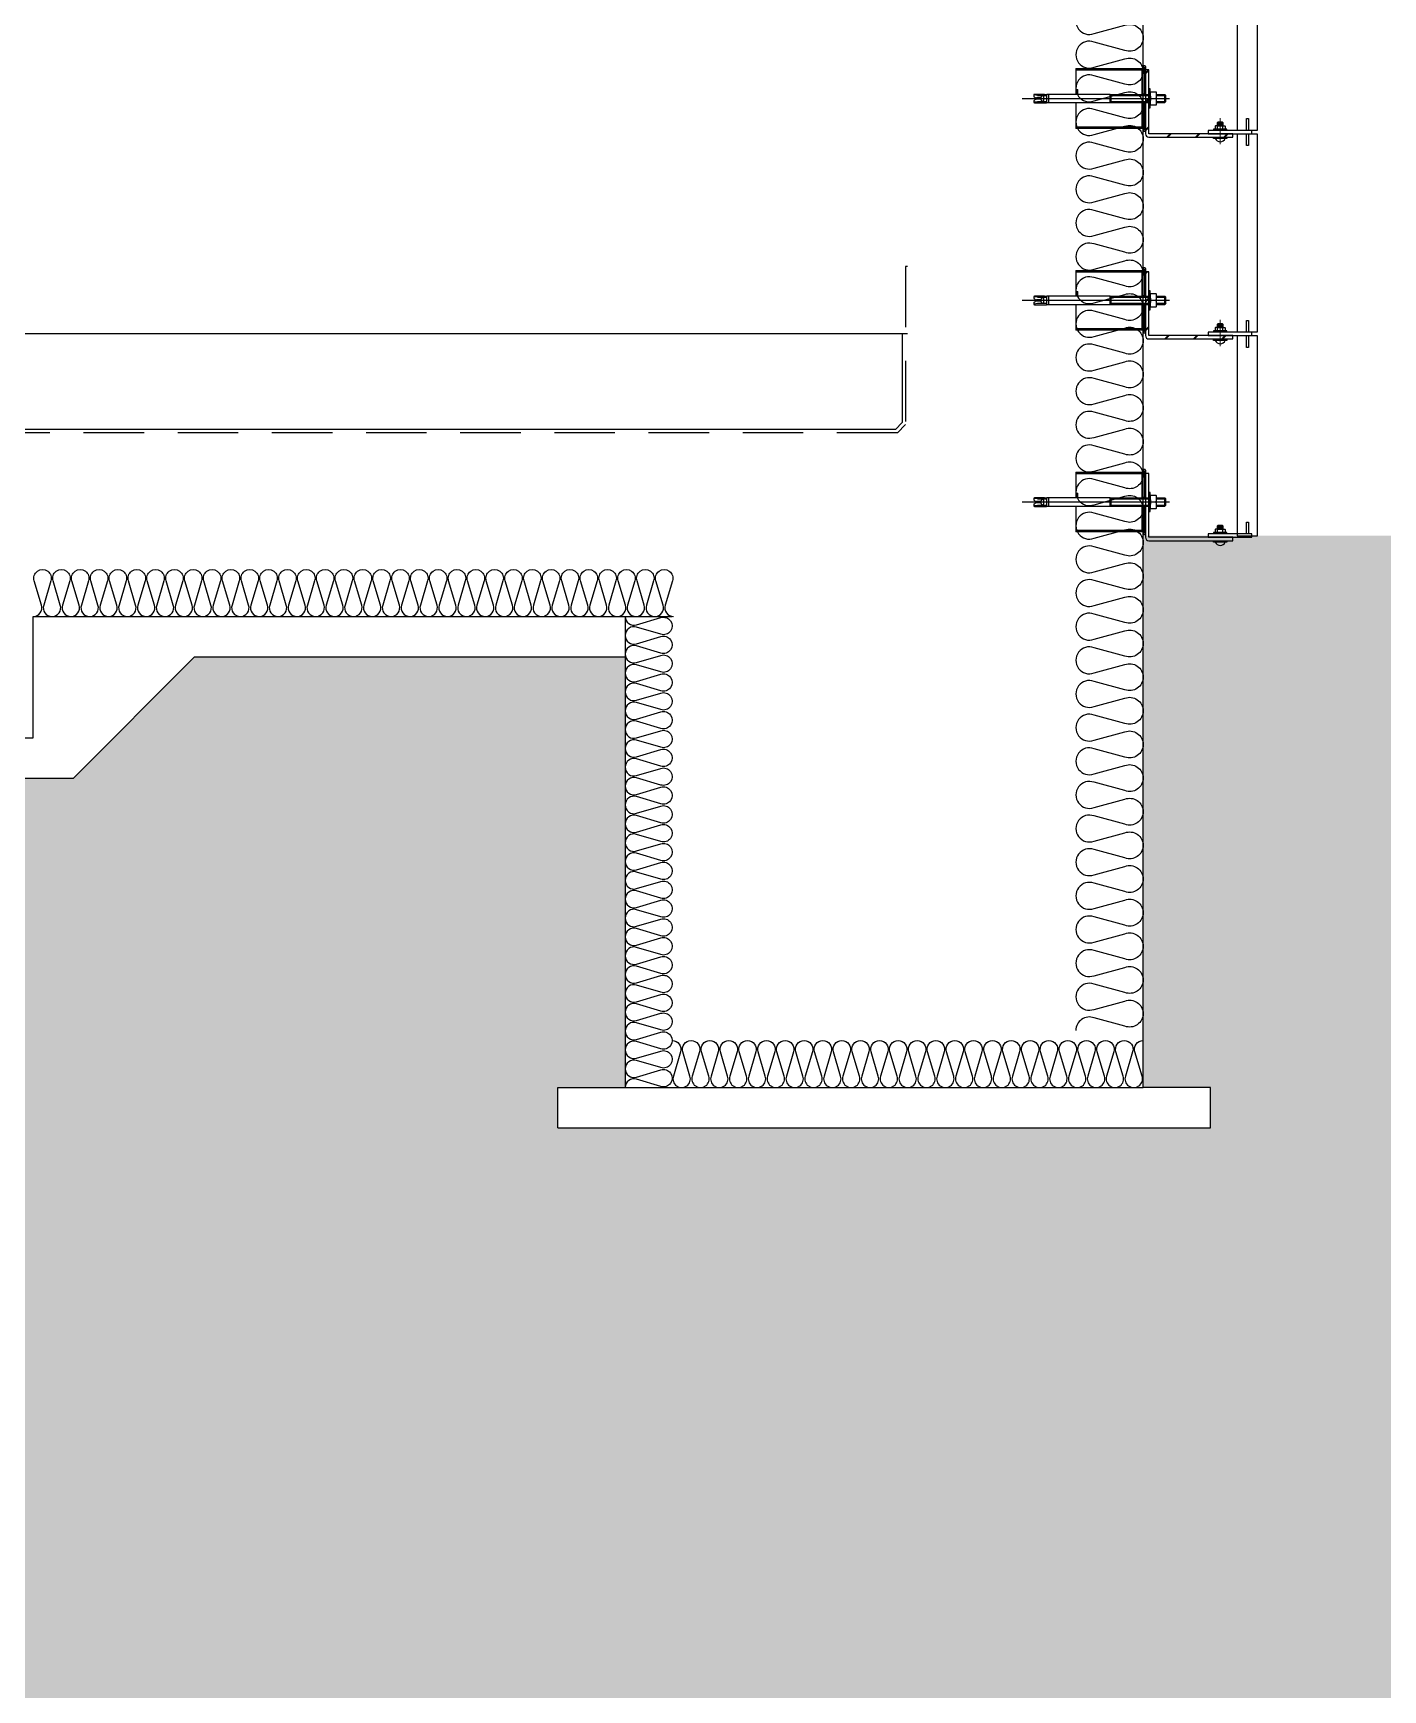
# Model space of a CAD drawing. Header units: millimetres. Extents: x 19868 to 801382, y -4805 to 85279.
# Drawn here: x 368238 to 370245, y 32914 to 35376 of the extents above; entities that cross this region are included whole.
import ezdxf

# ---------------------------------------------------------------- set-up
doc = ezdxf.new("R2010")
doc.units = ezdxf.units.MM
doc.header["$LTSCALE"] = 250
doc.linetypes.add('CENTER', pattern=[50.8, 31.75, -6.35, 6.35, -6.35])
doc.linetypes.add('HID', pattern=[2.8, 1.8, -1])
for name, color, linetype in [('[0]치수선', 3, 'Continuous'), ('A-FIN', 6, 'Continuous'), ('A-FIN(EX)', 6, 'Continuous'), ('A-FIN-8', 8, 'Continuous'), ('A-WP', 1, 'HID'), ('A-버림CONC', 4, 'Continuous'), ('ANG', 8, 'Continuous'), ('ISL', 251, 'Continuous'), ('S-TEEL', 4, 'Continuous'), ('지반', 254, 'Continuous')]:
    doc.layers.add(name, color=color, linetype=linetype)
doc.layers.add('CEN', color=1, linetype='Continuous', lineweight=9)

# ---------------------------------------------------------------- blocks, each defined once
blk = doc.blocks.new('A$C6c7ba7a6')
at = {"layer": '[0]치수선', "ltscale": 0.5}
h = blk.add_hatch(color=8, dxfattribs=at)
h.dxf.hatch_style = 1
h.paths.add_polyline_path([(-140, 0.5), (-140, -1.5), (-137.5, -1.5, 0.414214), (-136.5, -0.5), (-136.5, 40), (-138, 40), (-138, 0.5)])
at = {"color": 9, "linetype": 'Continuous', "lineweight": 25}
for p, q in [((-240, 91.5, 0), (-140, 91.5)), ((-240, 91.5, 0), (-240, 53, 0)), ((-240, 89.5, 0), (-140, 89.5)), ((-137.5, 95.5), (-140, 95.5)), ((-140, 95.5), (-140, 89.5)), ((-140, 93.5), (-138, 93.5)), ((-138, 93.5), (-138, 54)), ((-136.5, 94.5), (-136.5, 54)), ((-240, 60.2, 0), (-237, 60.2, 0)), ((-237, 53, 0), (-237, 60.2, 0)), ((-142, 54), (-136.5, 54)), ((-240, 41, 0), (-240, 2.5, 0)), ((-136.5, 40), (-142, 40)), ((-138, 0.5), (-138, 40)), ((-136.5, 40), (-136.5, -0.5)), ((-140, 4.5), (-240, 4.5, 0)), ((-140, 2.5), (-240, 2.5, 0)), ((-140, 4.5), (-140, -1.5)), ((-138, 0.5), (-140, 0.5)), ((-140, -1.5), (-137.5, -1.5))]:
    blk.add_line(p, q, dxfattribs=at)
at = {"color": 9, "ltscale": 0.5}
for p, q in [((-142, 89.5), (-142, 54)), ((-188.8, 53), (-131.5, 53)), ((-188.8, 53), (-187.3, 51.5)), ((-188.8, 41), (-188.8, 53)), ((-188.8, 51.5), (-131.5, 51.5)), ((-187.3, 42.5), (-187.3, 51.5)), ((-129.5, 61.3), (-131.5, 61.3)), ((-131.5, 61.3), (-131.5, 32.8)), ((-129.5, 32.8), (-129.5, 61.3)), ((-129.5, 56), (-129.5, 38)), ((-129.5, 53), (-129.5, 53)), ((-129.5, 51.5), (-129.4, 51.5)), ((-120.5, 56.5), (-129, 56.5)), ((-120.1, 51.5), (-106, 51.5)), ((-120, 38), (-120, 56)), ((-120, 53), (-107.5, 53)), ((-107.5, 41), (-107.5, 53)), ((-106, 51.5), (-107.5, 53)), ((-106, 42.5), (-106, 51.5)), ((-188.8, 42.5), (-131.5, 42.5)), ((-188.8, 41), (-187.3, 42.5)), ((-188.8, 41), (-131.5, 41)), ((-142, 40), (-142, 4.5)), ((-131.5, 32.8), (-129.5, 32.8)), ((-129.5, 42.5), (-129.4, 42.5)), ((-129.5, 41), (-129.5, 41)), ((-129, 37.5), (-120.5, 37.5)), ((-128.3, 47), (-121.2, 47)), ((-120.1, 42.5), (-106, 42.5)), ((-120, 41), (-107.5, 41)), ((-106, 42.5), (-107.5, 41))]:
    blk.add_line(p, q, dxfattribs=at)
at = {"color": 9}
for p, q in [((-302.6, 52, 0), (-302.6, 50.3, 0)), ((-297, 51.5, 0), (-302.5, 52.3, 0)), ((-302.1, 49.5, 0), (-300.3, 48.3, 0)), ((-286.6, 53, 0), (-301.6, 53, 0)), ((-297, 51.5, 0), (-283, 51.5, 0)), ((-289.6, 50.7, 0), (-289.6, 50.7, 0)), ((-286.6, 53, 0), (-283.6, 53, 0)), ((-283.6, 53, 0), (-283.6, 40.5, 0)), ((-283, 41, 0), (-283, 53, 0)), ((-280, 53, 0), (-283, 53, 0)), ((-280, 41, 0), (-280, 53, 0)), ((-188.8, 53), (-280, 53, 0)), ((-302.6, 43.2, 0), (-302.6, 41.5, 0)), ((-302.6, 41.7, 0), (-297, 42.5, 0)), ((-302.1, 44, 0), (-300.3, 45.2, 0)), ((-301.6, 40.5, 0), (-286.6, 40.5, 0)), ((-292.1, 47.7, 0), (-298.7, 47.7, 0)), ((-292.1, 45.7, 0), (-298.7, 45.7, 0)), ((-297, 42.5, 0), (-283, 42.5, 0)), ((-291.6, 48.2, 0), (-291.6, 48.7, 0)), ((-291.6, 44.7, 0), (-291.6, 45.2, 0)), ((-289.6, 42.7, 0), (-289.6, 42.7, 0)), ((-287.6, 44.7, 0), (-287.6, 48.7, 0)), ((-286.6, 40.5, 0), (-283.6, 40.5, 0)), ((-283, 41, 0), (-280, 41, 0)), ((-280, 41, 0), (-188.8, 41))]:
    blk.add_line(p, q, dxfattribs=at)
at = {"color": 9, "linetype": 'Continuous', "lineweight": 25}
for centre, start, end in [((-137.5, 94.5), 0, 90), ((-137.5, -0.5), 270, 0)]:
    blk.add_arc(centre, 1, start, end, dxfattribs=at)
at = {"color": 9}
for centre, radius, start, end in [((-301.6, 52, 0), 1, 90, 180), ((-301.6, 50.3, 0), 1, 180, 236.3099), ((-289.6, 48.7, 0), 2, 90, 180), ((-289.6, 48.7, 0), 2, 0, 90), ((-301.6, 43.2, 0), 1, 123.6901, 180), ((-301.6, 41.5, 0), 1, 180, 270), ((-298.7, 50.7, 0), 3, 236.3099, 270), ((-298.7, 42.7, 0), 3, 90, 123.6901), ((-292.1, 48.2, 0), 0.5, 270, 0), ((-292.1, 45.2, 0), 0.5, 0, 90), ((-289.6, 44.7, 0), 2, 180, 270), ((-289.6, 44.7, 0), 2, 270, 0)]:
    blk.add_arc(centre, radius, start, end, dxfattribs=at)
at = {"color": 9, "ltscale": 0.5}
for centre, start, end in [((-129, 56), 90, 180), ((-120.5, 56), 0, 90), ((-129, 38), 180, 270), ((-120.5, 38), 270, 0)]:
    blk.add_arc(centre, 0.5, start, end, dxfattribs=at)
for centre, major_axis, ratio, start_param, end_param in [((-128.6, 51.7), (0.31, -4.75), 0.185991, 3.117121, 6.283185), ((-120.9, 51.7), (0.31, 4.75), 0.185108, 3.141593, 6.30754), ((-128.6, 42.2), (0.31, 4.75), 0.187111, 0, 3.166211), ((-120.9, 42.2), (0.31, -4.75), 0.185359, -0.024388, 3.141593)]:
    blk.add_ellipse(centre, major_axis=major_axis, ratio=ratio, start_param=start_param, end_param=end_param, dxfattribs=at)
at = {"layer": '[0]치수선', "color": 8, "linetype": 'CENTER', "ltscale": 0.2}
for p, q in [((-136.5, 54), (-136.5, 40)), ((-320, 47, 0), (-101, 47))]:
    blk.add_line(p, q, dxfattribs=at)
at = {"layer": 'ANG'}
for p, q in [((-15.6, 1.5), (-35.4, 1.5)), ((-35.4, 1.5), (-35.4, -0.5)), ((-29.5, 5.5), (-30.5, 6.4)), ((-30.5, 6.4), (-28.5, 6.4)), ((-29.5, 11.4), (-28.5, 12.4)), ((-21.5, 11.4), (-29.5, 11.4)), ((-29.5, 6.4), (-29.5, 11.4)), ((-21.5, 10.4), (-29.5, 10.4)), ((-21.5, 9.4), (-29.5, 9.4)), ((-21.5, 8.4), (-29.5, 8.4)), ((-21.5, 7.4), (-29.5, 7.4)), ((-28.5, 6.4), (-29.5, 5.5)), ((-29.5, 1.5), (-29.5, 5.5)), ((-28.5, 12.4), (-22.5, 12.4)), ((-28.5, 6.4), (-22.5, 6.4)), ((-22.5, 12.4), (-21.5, 11.4)), ((-20.5, 6.4), (-22.5, 6.4)), ((-22.5, 6.4), (-21.5, 5.5)), ((-21.5, 11.4), (-21.5, 6.4)), ((-15.6, -0.5), (-15.6, 1.5)), ((-35.3, -12.5), (-35.3, -10.5)), ((-15.4, -12.5), (-35.3, -12.5)), ((-15.4, -10.5), (-15.4, -12.5))]:
    blk.add_line(p, q, dxfattribs=at)
at = {"layer": 'ANG', "extrusion": (0, 0, -1)}
for p, q in [((-32.4, 6.4), (-32.9, 5.9)), ((-32.9, 5.9), (-32.9, 2)), ((-32.9, 2), (-32.4, 1.5)), ((-30.5, 6.4), (-32.4, 6.4)), ((-21.5, 5.5), (-20.5, 6.4)), ((-21.5, 1.5), (-21.5, 5.5)), ((-20.5, 6.4), (-18.6, 6.4)), ((-18.6, 6.4), (-18.1, 5.9)), ((-18.1, 2), (-18.6, 1.5)), ((-18.1, 5.9), (-18.1, 2))]:
    blk.add_line(p, q, dxfattribs=at)
blk.add_lwpolyline([(-13.5, -0.5), (-13.5, 17), (-16.5, 17), (-16.5, -0.5)], dxfattribs=at)
at = {"layer": 'ANG'}
blk.add_lwpolyline([(-43.5, -5.5), (21.5, -5.5), (21.5, -0.5), (-43.5, -0.5)], close=True, dxfattribs=at)
blk.add_arc((-25.3, -9.5), 8.08, 202.3911, 337.6089, dxfattribs=at)
at = {"layer": 'S-TEEL'}
blk.add_lwpolyline([(-131.5, -10.5), (-6.5, -10.5), (-6.5, -5.5), (-131.5, -5.5), (-131.5, 89.5), (-136.5, 89.5), (-136.5, -5.5, 0.414214)], format="xyb", close=True, dxfattribs=at)
blk = doc.blocks.new('A$C878c86f0')
at = {"layer": '[0]치수선', "ltscale": 0.5}
h = blk.add_hatch(color=8, dxfattribs=at)
h.dxf.hatch_style = 1
h.paths.add_polyline_path([(-140, 0.5), (-140, -1.5), (-137.5, -1.5, 0.414214), (-136.5, -0.5), (-136.5, 40), (-138, 40), (-138, 0.5)])
at = {"layer": 'S-TEEL'}
h = blk.add_hatch(dxfattribs=at)
h.set_pattern_fill('JIS_LC_20A', color=8, scale=1.5, angle=180)
h.set_pattern_definition([(225, (13215.134, 33281.177), (21.213203, -21.213203), []), (225, (13213.634, 33281.177), (21.213203, -21.213203), [])])
h.paths.add_polyline_path([(-131.5, -10.5, -0.414214), (-136.5, -5.5), (-136.5, 89.5), (-131.5, 89.5), (-131.5, -5.5), (-6.5, -5.5), (-6.5, -10.5)])
at = {"color": 9, "linetype": 'Continuous', "lineweight": 25}
for p, q in [((-240, 91.5, 0), (-140, 91.5)), ((-240, 91.5, 0), (-240, 53, 0)), ((-240, 89.5, 0), (-140, 89.5)), ((-137.5, 95.5), (-140, 95.5)), ((-140, 95.5), (-140, 89.5)), ((-140, 93.5), (-138, 93.5)), ((-138, 93.5), (-138, 54)), ((-136.5, 94.5), (-136.5, 54)), ((-240, 60.2, 0), (-237, 60.2, 0)), ((-237, 53, 0), (-237, 60.2, 0)), ((-142, 54), (-136.5, 54)), ((-240, 41, 0), (-240, 2.5, 0)), ((-136.5, 40), (-142, 40)), ((-138, 0.5), (-138, 40)), ((-136.5, 40), (-136.5, -0.5)), ((-140, 4.5), (-240, 4.5, 0)), ((-140, 2.5), (-240, 2.5, 0)), ((-140, 4.5), (-140, -1.5)), ((-138, 0.5), (-140, 0.5)), ((-140, -1.5), (-137.5, -1.5))]:
    blk.add_line(p, q, dxfattribs=at)
at = {"color": 9, "ltscale": 0.5}
for p, q in [((-142, 89.5), (-142, 54)), ((-188.8, 53), (-131.5, 53)), ((-188.8, 53), (-187.3, 51.5)), ((-188.8, 41), (-188.8, 53)), ((-188.8, 51.5), (-131.5, 51.5)), ((-187.3, 42.5), (-187.3, 51.5)), ((-129.5, 61.3), (-131.5, 61.3)), ((-131.5, 61.3), (-131.5, 32.8)), ((-129.5, 32.8), (-129.5, 61.3)), ((-129.5, 56), (-129.5, 38)), ((-129.5, 53), (-129.5, 53)), ((-129.5, 51.5), (-129.4, 51.5)), ((-120.5, 56.5), (-129, 56.5)), ((-120.1, 51.5), (-106, 51.5)), ((-120, 38), (-120, 56)), ((-120, 53), (-107.5, 53)), ((-107.5, 41), (-107.5, 53)), ((-106, 51.5), (-107.5, 53)), ((-106, 42.5), (-106, 51.5)), ((-188.8, 42.5), (-131.5, 42.5)), ((-188.8, 41), (-187.3, 42.5)), ((-188.8, 41), (-131.5, 41)), ((-142, 40), (-142, 4.5)), ((-131.5, 32.8), (-129.5, 32.8)), ((-129.5, 42.5), (-129.4, 42.5)), ((-129.5, 41), (-129.5, 41)), ((-129, 37.5), (-120.5, 37.5)), ((-128.3, 47), (-121.2, 47)), ((-120.1, 42.5), (-106, 42.5)), ((-120, 41), (-107.5, 41)), ((-106, 42.5), (-107.5, 41))]:
    blk.add_line(p, q, dxfattribs=at)
at = {"color": 9}
for p, q in [((-302.6, 52, 0), (-302.6, 50.3, 0)), ((-297, 51.5, 0), (-302.5, 52.3, 0)), ((-302.1, 49.5, 0), (-300.3, 48.3, 0)), ((-286.6, 53, 0), (-301.6, 53, 0)), ((-297, 51.5, 0), (-283, 51.5, 0)), ((-289.6, 50.7, 0), (-289.6, 50.7, 0)), ((-286.6, 53, 0), (-283.6, 53, 0)), ((-283.6, 53, 0), (-283.6, 40.5, 0)), ((-283, 41, 0), (-283, 53, 0)), ((-280, 53, 0), (-283, 53, 0)), ((-280, 41, 0), (-280, 53, 0)), ((-188.8, 53), (-280, 53, 0)), ((-302.6, 43.2, 0), (-302.6, 41.5, 0)), ((-302.6, 41.7, 0), (-297, 42.5, 0)), ((-302.1, 44, 0), (-300.3, 45.2, 0)), ((-301.6, 40.5, 0), (-286.6, 40.5, 0)), ((-292.1, 47.7, 0), (-298.7, 47.7, 0)), ((-292.1, 45.7, 0), (-298.7, 45.7, 0)), ((-297, 42.5, 0), (-283, 42.5, 0)), ((-291.6, 48.2, 0), (-291.6, 48.7, 0)), ((-291.6, 44.7, 0), (-291.6, 45.2, 0)), ((-289.6, 42.7, 0), (-289.6, 42.7, 0)), ((-287.6, 44.7, 0), (-287.6, 48.7, 0)), ((-286.6, 40.5, 0), (-283.6, 40.5, 0)), ((-283, 41, 0), (-280, 41, 0)), ((-280, 41, 0), (-188.8, 41))]:
    blk.add_line(p, q, dxfattribs=at)
at = {"color": 9, "linetype": 'Continuous', "lineweight": 25}
for centre, start, end in [((-137.5, 94.5), 0, 90), ((-137.5, -0.5), 270, 0)]:
    blk.add_arc(centre, 1, start, end, dxfattribs=at)
at = {"color": 9}
for centre, radius, start, end in [((-301.6, 52, 0), 1, 90, 180), ((-301.6, 50.3, 0), 1, 180, 236.3099), ((-289.6, 48.7, 0), 2, 90, 180), ((-289.6, 48.7, 0), 2, 0, 90), ((-301.6, 43.2, 0), 1, 123.6901, 180), ((-301.6, 41.5, 0), 1, 180, 270), ((-298.7, 50.7, 0), 3, 236.3099, 270), ((-298.7, 42.7, 0), 3, 90, 123.6901), ((-292.1, 48.2, 0), 0.5, 270, 0), ((-292.1, 45.2, 0), 0.5, 0, 90), ((-289.6, 44.7, 0), 2, 180, 270), ((-289.6, 44.7, 0), 2, 270, 0)]:
    blk.add_arc(centre, radius, start, end, dxfattribs=at)
at = {"color": 9, "ltscale": 0.5}
for centre, start, end in [((-129, 56), 90, 180), ((-120.5, 56), 0, 90), ((-129, 38), 180, 270), ((-120.5, 38), 270, 0)]:
    blk.add_arc(centre, 0.5, start, end, dxfattribs=at)
for centre, major_axis, ratio, start_param, end_param in [((-128.6, 51.7), (0.31, -4.75), 0.185991, 3.117121, 6.283185), ((-120.9, 51.7), (0.31, 4.75), 0.185108, 3.141593, 6.30754), ((-128.6, 42.2), (0.31, 4.75), 0.187111, 0, 3.166211), ((-120.9, 42.2), (0.31, -4.75), 0.185359, -0.024388, 3.141593)]:
    blk.add_ellipse(centre, major_axis=major_axis, ratio=ratio, start_param=start_param, end_param=end_param, dxfattribs=at)
at = {"layer": '[0]치수선', "color": 8, "linetype": 'CENTER', "ltscale": 0.2}
for p, q in [((-136.5, 54), (-136.5, 40)), ((-320, 47, 0), (-101, 47))]:
    blk.add_line(p, q, dxfattribs=at)
at = {"layer": 'ANG'}
for p, q in [((-15.6, 1.5), (-35.4, 1.5)), ((-35.4, 1.5), (-35.4, -0.5)), ((-29.5, 5.5), (-30.5, 6.4)), ((-30.5, 6.4), (-28.5, 6.4)), ((-29.5, 11.4), (-28.5, 12.4)), ((-21.5, 11.4), (-29.5, 11.4)), ((-29.5, 6.4), (-29.5, 11.4)), ((-21.5, 10.4), (-29.5, 10.4)), ((-21.5, 9.4), (-29.5, 9.4)), ((-21.5, 8.4), (-29.5, 8.4)), ((-21.5, 7.4), (-29.5, 7.4)), ((-28.5, 6.4), (-29.5, 5.5)), ((-29.5, 1.5), (-29.5, 5.5)), ((-28.5, 12.4), (-22.5, 12.4)), ((-28.5, 6.4), (-22.5, 6.4)), ((-22.5, 12.4), (-21.5, 11.4)), ((-20.5, 6.4), (-22.5, 6.4)), ((-22.5, 6.4), (-21.5, 5.5)), ((-21.5, 11.4), (-21.5, 6.4)), ((-15.6, -0.5), (-15.6, 1.5)), ((-35.3, -12.5), (-35.3, -10.5)), ((-15.4, -12.5), (-35.3, -12.5)), ((-15.4, -10.5), (-15.4, -12.5))]:
    blk.add_line(p, q, dxfattribs=at)
at = {"layer": 'ANG', "extrusion": (0, 0, -1)}
for p, q in [((-32.4, 6.4), (-32.9, 5.9)), ((-32.9, 5.9), (-32.9, 2)), ((-32.9, 2), (-32.4, 1.5)), ((-30.5, 6.4), (-32.4, 6.4)), ((-21.5, 5.5), (-20.5, 6.4)), ((-21.5, 1.5), (-21.5, 5.5)), ((-20.5, 6.4), (-18.6, 6.4)), ((-18.6, 6.4), (-18.1, 5.9)), ((-18.1, 2), (-18.6, 1.5)), ((-18.1, 5.9), (-18.1, 2))]:
    blk.add_line(p, q, dxfattribs=at)
for points in [[(-13.5, -0.5), (-13.5, 17), (-16.5, 17), (-16.5, -0.5)], [(-16.5, -5.5), (-16.5, -23), (-13.5, -23), (-13.5, -5.5)]]:
    blk.add_lwpolyline(points, dxfattribs=at)
at = {"layer": 'ANG'}
blk.add_lwpolyline([(-43.5, -5.5), (21.5, -5.5), (21.5, -0.5), (-43.5, -0.5)], close=True, dxfattribs=at)
blk.add_arc((-25.3, -9.5), 8.08, 202.3911, 337.6089, dxfattribs=at)
at = {"layer": 'CEN'}
blk.add_line((-25.5, 17.8), (-25.5, -21.2), dxfattribs=at)
at = {"layer": 'S-TEEL'}
blk.add_lwpolyline([(-131.5, -10.5), (-6.5, -10.5), (-6.5, -5.5), (-131.5, -5.5), (-131.5, 89.5), (-136.5, 89.5), (-136.5, -5.5, 0.414214)], format="xyb", close=True, dxfattribs=at)

msp = doc.modelspace()

# ---------------------------------------------------------------- hatches: boundary and pattern name
at = {"layer": '지반'}
h = msp.add_hatch(dxfattribs=at)
h.set_pattern_fill('EARTH', color=251, scale=70, angle=45)
h.paths.add_polyline_path([(230117.8, 33228.9), (230117.8, 23234.4), (380882.4, 23234.4), (380882.4, 34608.9), (372088.2, 34608.9), (372088.2, 34478.9), (372138.2, 34478.9), (372138.2, 34418.9), (371888.2, 34418.9), (371888.2, 34478.9), (371938.2, 34478.9), (371938.2, 34628.9), (369888.2, 34628.9), (369888.2, 33808.9), (369988.2, 33808.9), (369988.2, 33748.9), (369018.2, 33748.9), (369018.2, 33808.9), (369118.2, 33808.9), (369118.2, 34448.9), (368478.2, 34448.9), (368298.2, 34268.9), (366478.2, 34268.9), (366298.2, 34448.9), (365558.2, 34448.9), (365558.2, 33808.9), (365658.2, 33808.9), (365658.2, 33748.9), (364718.2, 33748.9), (364718.2, 33808.9), (364818.2, 33808.9), (364818.2, 34248.9), (359718.2, 34248.9), (359648.2, 34318.9), (332888.2, 34318.9), (332888.2, 33878.9), (332988.2, 33878.9), (332988.2, 33818.9), (332188.2, 33818.9), (332188.2, 33878.9), (332288.2, 33878.9), (332288.2, 34518.9), (331358.2, 34518.9), (331178.2, 34338.9), (329598.2, 34338.9), (329418.2, 34518.9), (328588.2, 34518.9), (328588.2, 33878.9), (328688.2, 33878.9), (328688.2, 33818.9), (327888.2, 33818.9), (327888.2, 33078.9), (327988.2, 33078.9), (327988.2, 33018.9), (327388.2, 33018.9), (327388.2, 33078.9), (327488.2, 33078.9), (327488.2, 33418.9), (324988.2, 33418.9), (324988.2, 32878.9), (325088.2, 32878.9), (325088.2, 32818.9), (324288.2, 32818.9), (324288.2, 32878.9), (324388.2, 32878.9), (324388.2, 33418.9), (320338.2, 33418.9), (319938.2, 33018.9), (307728.2, 33018.9), (307658.2, 32948.9), (300918.2, 32948.9), (300918.2, 33008.9), (301018.2, 33008.9), (301018.2, 33848.9), (301618.2, 33848.9), (301618.2, 34398.9), (298258.2, 34398.9), (298258.2, 33808.9), (298358.2, 33808.9), (298358.2, 33748.9), (297388.2, 33748.9), (297388.2, 33808.9), (297488.2, 33808.9), (297488.2, 34622.3), (297370.2, 34622.3), (297370.2, 34603.9), (297320.2, 34603.9), (297320.2, 34622.3), (297088.2, 34622.3), (297088.2, 34682.3), (297138.2, 34682.3), (297138.2, 34831.6), (294813.2, 34820.3), (292488.3, 34808.9), (280638.2, 34568.9), (268788.2, 34328.9), (245888.2, 34228.9), (237788.2, 33228.9)])

# ---------------------------------------------------------------- linework, layer by layer
at = {"layer": 'A-FIN'}
msp.add_line((369538.2, 34928.9), (367488.2, 34928.9), dxfattribs=at)
at = {"layer": 'A-FIN(EX)'}
for points in [[(370028.2, 35513.9), (370028.2, 35231.9), (370058.2, 35231.9), (370058.2, 35513.9)], [(370028.2, 35225.9), (370028.2, 34931.9), (370058.2, 34931.9), (370058.2, 35225.9)], [(370028.2, 34925.9), (370028.2, 34628.9), (370058.2, 34628.9), (370058.2, 34925.9)]]:
    msp.add_lwpolyline(points, close=True, dxfattribs=at)
at = {"layer": 'A-FIN-8'}
for p, q in [((369530.2, 34928.9), (369530.2, 34797.1)), ((369520, 34786.9), (369530.2, 34797.1)), ((369520, 34786.9), (369530.2, 34797.1)), ((369520, 34786.9), (367510.2, 34786.9))]:
    msp.add_line(p, q, dxfattribs=at)
at = {"layer": 'A-WP', "ltscale": 0.2}
for q in [(369535.2, 34794.1), (367515.2, 34781.9)]:
    msp.add_line((369523.1, 34781.9), q, dxfattribs=at)
at = {"layer": 'A-WP', "linetype": 'HID', "ltscale": 0.2}
msp.add_lwpolyline([(369538.2, 35028.9), (369535.2, 35028.9), (369535.2, 34794.1), (369523.1, 34781.9)], dxfattribs=at)
at = {"layer": 'A-버림CONC'}
for p, q in [((368298.2, 34268.9), (368478.2, 34448.9)), ((368478.2, 34448.9), (369118.2, 34448.9)), ((366478.2, 34268.9), (368298.2, 34268.9)), ((369018.2, 33748.9), (369018.2, 33808.9)), ((369018.2, 33808.9), (369118.2, 33808.9)), ((369988.2, 33808.9), (369888.2, 33808.9)), ((369988.2, 33748.9), (369988.2, 33808.9)), ((369018.2, 33748.9), (369988.2, 33748.9))]:
    msp.add_line(p, q, dxfattribs=at)
at = {"layer": 'ISL'}
for points in [[(369118.2, 34508.9), (369118.2, 33808.9), (369888.2, 33808.9), (369888.2, 44428.9)], [(365488.2, 34508.9), (366538.2, 34508.9), (366538.2, 34328.9), (368238.2, 34328.9), (368238.2, 34508.9), (369188.2, 34508.9)]]:
    msp.add_lwpolyline(points, dxfattribs=at)
for points in [[(369815.3, 35412.6, 1.449198), (369815.3, 35375.2), (369861.1, 35387.6, -0.524856), (369888.2, 35368.9, -0.524856), (369861.1, 35350.2), (369815.3, 35362.6, 1.449198), (369815.3, 35325.2), (369861.1, 35337.6, -0.524856), (369888.2, 35318.9, -0.524856), (369861.1, 35300.2), (369815.3, 35312.6, 1.449198), (369815.3, 35275.2), (369861.1, 35287.6, -0.524856), (369888.2, 35268.9, -0.524856), (369861.1, 35250.2), (369815.3, 35262.6, 1.449198), (369815.3, 35225.2), (369861.1, 35237.6, -0.524856), (369888.2, 35218.9, -0.524856), (369861.1, 35200.2), (369815.3, 35212.6, 1.449198), (369815.3, 35175.2), (369861.1, 35187.6, -0.524856), (369888.2, 35168.9, -0.524856), (369861.1, 35150.2), (369815.3, 35162.6, 1.449198), (369815.3, 35125.2), (369861.1, 35137.6, -0.524856), (369888.2, 35118.9, -0.524856), (369861.1, 35100.2), (369815.3, 35112.6, 1.449198), (369815.3, 35075.2), (369861.1, 35087.6, -0.524856), (369888.2, 35068.9, -0.524856), (369861.1, 35050.2), (369815.3, 35062.6, 1.449198), (369815.3, 35025.2), (369861.1, 35037.6, -0.524856), (369888.2, 35018.9, -0.524856), (369861.1, 35000.2), (369815.3, 35012.6, 1.449198), (369815.3, 34975.2), (369861.1, 34987.6, -0.524856), (369888.2, 34968.9, -0.524856), (369861.1, 34950.2), (369815.3, 34962.6, 1.449198), (369815.3, 34925.2), (369861.1, 34937.6, -0.524856), (369888.2, 34918.9, -0.524856), (369861.1, 34900.2), (369815.3, 34912.6, 1.449198), (369815.3, 34875.2), (369861.1, 34887.6, -0.524856), (369888.2, 34868.9, -0.524856), (369861.1, 34850.2), (369815.3, 34862.6, 1.449198), (369815.3, 34825.2), (369861.1, 34837.6, -0.524856), (369888.2, 34818.9, -0.524856), (369861.1, 34800.2), (369815.3, 34812.6, 1.449198), (369815.3, 34775.2), (369861.1, 34787.6, -0.524856), (369888.2, 34768.9, -0.524856), (369861.1, 34750.2), (369815.3, 34762.6, 1.449198), (369815.3, 34725.2), (369861.1, 34737.6, -0.524856), (369888.2, 34718.9, -0.524856), (369861.1, 34700.2), (369815.3, 34712.6, 1.449198), (369815.3, 34675.2), (369861.1, 34687.6, -0.524856), (369888.2, 34668.9, -0.524856), (369861.1, 34650.2), (369815.3, 34662.6, 1.449198), (369815.3, 34625.2), (369861.1, 34637.6, -0.524856), (369888.2, 34618.9, -0.524856), (369861.1, 34600.2), (369815.3, 34612.6, 1.449198), (369815.3, 34575.2), (369861.1, 34587.6, -0.524856), (369888.2, 34568.9, -0.524856), (369861.1, 34550.2), (369815.3, 34562.6, 1.449198), (369815.3, 34525.2), (369861.1, 34537.6, -0.524856), (369888.2, 34518.9, -0.524856), (369861.1, 34500.2), (369815.3, 34512.6, 1.449198), (369815.3, 34475.2), (369861.1, 34487.6, -0.524856), (369888.2, 34468.9, -0.524856), (369861.1, 34450.2), (369815.3, 34462.6, 1.449198), (369815.3, 34425.2), (369861.1, 34437.6, -0.524856), (369888.2, 34418.9, -0.524856), (369861.1, 34400.2), (369815.3, 34412.6, 1.449198), (369815.3, 34375.2), (369861.1, 34387.6, -0.524856), (369888.2, 34368.9, -0.524856), (369861.1, 34350.2), (369815.3, 34362.6, 1.449198), (369815.3, 34325.2), (369861.1, 34337.6, -0.524856), (369888.2, 34318.9, -0.524856), (369861.1, 34300.2), (369815.3, 34312.6, 1.449198), (369815.3, 34275.2), (369861.1, 34287.6, -0.524856), (369888.2, 34268.9, -0.524856), (369861.1, 34250.2), (369815.3, 34262.6, 1.449198), (369815.3, 34225.2), (369861.1, 34237.6, -0.524856), (369888.2, 34218.9, -0.524856), (369861.1, 34200.2), (369815.3, 34212.6, 1.449198), (369815.3, 34175.2), (369861.1, 34187.6, -0.524856), (369888.2, 34168.9, -0.524856), (369861.1, 34150.2), (369815.3, 34162.6, 1.449198), (369815.3, 34125.2), (369861.1, 34137.6, -0.524856), (369888.2, 34118.9, -0.524856), (369861.1, 34100.2), (369815.3, 34112.6, 1.449198), (369815.3, 34075.2), (369861.1, 34087.6, -0.524856), (369888.2, 34068.9, -0.524856), (369861.1, 34050.2), (369815.3, 34062.6, 1.449198), (369815.3, 34025.2), (369861.1, 34037.6, -0.524856), (369888.2, 34018.9, -0.524856), (369861.1, 34000.2), (369815.3, 34012.6, 1.449198), (369815.3, 33975.2), (369861.1, 33987.6, -0.524856), (369888.2, 33968.9, -0.524856), (369861.1, 33950.2), (369815.3, 33962.6, 1.449198), (369815.3, 33925.2), (369861.1, 33937.6, -0.524856), (369888.2, 33918.9, -0.524856), (369861.1, 33900.2), (369815.3, 33912.6, 0.52491), (369788.2, 33893.9, 0.52491)], [(368238.2, 34508.9, 0.509267), (368250.6, 34525.9), (368239.9, 34562, -1.372593), (368264.6, 34562), (368253.9, 34525.9, 0.509267), (368266.2, 34508.9, 0.509267), (368278.6, 34525.9), (368267.9, 34562, -1.372593), (368292.6, 34562), (368281.9, 34525.9, 0.509267), (368294.2, 34508.9, 0.509267), (368306.6, 34525.9), (368295.9, 34562, -1.372593), (368320.6, 34562), (368309.9, 34525.9, 0.509267), (368322.2, 34508.9, 0.509267), (368334.6, 34525.9), (368323.9, 34562, -1.372593), (368348.6, 34562), (368337.9, 34525.9, 0.509267), (368350.2, 34508.9, 0.509267), (368362.6, 34525.9), (368351.9, 34562, -1.372593), (368376.6, 34562), (368365.9, 34525.9, 0.509267), (368378.2, 34508.9, 0.509267), (368390.6, 34525.9), (368379.9, 34562, -1.372593), (368404.6, 34562), (368393.9, 34525.9, 0.509267), (368406.2, 34508.9, 0.509267), (368418.6, 34525.9), (368407.9, 34562, -1.372593), (368432.6, 34562), (368421.9, 34525.9, 0.509267), (368434.2, 34508.9, 0.509267), (368446.6, 34525.9), (368435.9, 34562, -1.372593), (368460.6, 34562), (368449.9, 34525.9, 0.509267), (368462.2, 34508.9, 0.509267), (368474.6, 34525.9), (368463.9, 34562, -1.372593), (368488.6, 34562), (368477.9, 34525.9, 0.509267), (368490.2, 34508.9, 0.509267), (368502.6, 34525.9), (368491.9, 34562, -1.372593), (368516.6, 34562), (368505.9, 34525.9, 0.509267), (368518.2, 34508.9, 0.509267), (368530.6, 34525.9), (368519.9, 34562, -1.372593), (368544.6, 34562), (368533.9, 34525.9, 0.509267), (368546.2, 34508.9, 0.509267), (368558.6, 34525.9), (368547.9, 34562, -1.372593), (368572.6, 34562), (368561.9, 34525.9, 0.509267), (368574.2, 34508.9, 0.509267), (368586.6, 34525.9), (368575.9, 34562, -1.372593), (368600.6, 34562), (368589.9, 34525.9, 0.509267), (368602.2, 34508.9, 0.509267), (368614.6, 34525.9), (368603.9, 34562, -1.372593), (368628.6, 34562), (368617.9, 34525.9, 0.509267), (368630.2, 34508.9, 0.509267), (368642.6, 34525.9), (368631.9, 34562, -1.372593), (368656.6, 34562), (368645.9, 34525.9, 0.509267), (368658.2, 34508.9, 0.509267), (368670.6, 34525.9), (368659.9, 34562, -1.372593), (368684.6, 34562), (368673.9, 34525.9, 0.509267), (368686.2, 34508.9, 0.509267), (368698.6, 34525.9), (368687.9, 34562, -1.372593), (368712.6, 34562), (368701.9, 34525.9, 0.509267), (368714.2, 34508.9, 0.509267), (368726.6, 34525.9), (368715.9, 34562, -1.372593), (368740.6, 34562), (368729.9, 34525.9, 0.509267), (368742.2, 34508.9, 0.509267), (368754.6, 34525.9), (368743.9, 34562, -1.372593), (368768.6, 34562), (368757.9, 34525.9, 0.509267), (368770.2, 34508.9, 0.509267), (368782.6, 34525.9), (368771.9, 34562, -1.372593), (368796.6, 34562), (368785.9, 34525.9, 0.509267), (368798.2, 34508.9, 0.509267), (368810.6, 34525.9), (368799.9, 34562, -1.372593), (368824.6, 34562), (368813.9, 34525.9, 0.509267), (368826.2, 34508.9, 0.509267), (368838.6, 34525.9), (368827.9, 34562, -1.372593), (368852.6, 34562), (368841.9, 34525.9, 0.509267), (368854.2, 34508.9, 0.509267), (368866.6, 34525.9), (368855.9, 34562, -1.372593), (368880.6, 34562), (368869.9, 34525.9, 0.509267), (368882.2, 34508.9, 0.509267), (368894.6, 34525.9), (368883.9, 34562, -1.372593), (368908.6, 34562), (368897.9, 34525.9, 0.509267), (368910.2, 34508.9, 0.509267), (368922.6, 34525.9), (368911.9, 34562, -1.372593), (368936.6, 34562), (368925.9, 34525.9, 0.509267), (368938.2, 34508.9, 0.509267), (368950.6, 34525.9), (368939.9, 34562, -1.372593), (368964.6, 34562), (368953.9, 34525.9, 0.509267), (368966.2, 34508.9, 0.509267), (368978.6, 34525.9), (368967.9, 34562, -1.372593), (368992.6, 34562), (368981.9, 34525.9, 0.509267), (368994.2, 34508.9, 0.509267), (369006.6, 34525.9), (368995.9, 34562, -1.372593), (369020.6, 34562), (369009.9, 34525.9, 0.509267), (369022.2, 34508.9, 0.509267), (369034.6, 34525.9), (369023.9, 34562, -1.372593), (369048.6, 34562), (369037.9, 34525.9, 0.509267), (369050.2, 34508.9, 0.509267), (369062.6, 34525.9), (369051.9, 34562, -1.372593), (369076.6, 34562), (369065.9, 34525.9, 0.509267), (369078.2, 34508.9, 0.509267), (369090.6, 34525.9), (369079.9, 34562, -1.372593), (369104.6, 34562), (369093.9, 34525.9, 0.509267), (369106.2, 34508.9, 0.509267), (369118.6, 34525.9), (369107.9, 34562, -1.372593), (369132.6, 34562), (369121.9, 34525.9, 0.509267), (369134.2, 34508.9, 0.509267), (369146.6, 34525.9), (369135.9, 34562, -1.372593), (369160.6, 34562), (369149.9, 34525.9, 0.509267), (369162.2, 34508.9, 0.509267), (369174.6, 34525.9), (369163.9, 34562, -1.372593), (369188.6, 34562), (369177.9, 34525.9, 0.509267), (369190.2, 34508.9)], [(369118.2, 34508.9, 0.509267), (369135.2, 34496.6), (369171.2, 34507.3, -1.372593), (369171.2, 34482.6), (369135.2, 34493.3, 0.509267), (369118.2, 34480.9, 0.509267), (369135.2, 34468.6), (369171.2, 34479.3, -1.372593), (369171.2, 34454.6), (369135.2, 34465.3, 0.509267), (369118.2, 34452.9, 0.509267), (369135.2, 34440.6), (369171.2, 34451.3, -1.372593), (369171.2, 34426.6), (369135.2, 34437.3, 0.509267), (369118.2, 34424.9, 0.509267), (369135.2, 34412.6), (369171.2, 34423.3, -1.372593), (369171.2, 34398.6), (369135.2, 34409.3, 0.509267), (369118.2, 34396.9, 0.509267), (369135.2, 34384.6), (369171.2, 34395.3, -1.372593), (369171.2, 34370.6), (369135.2, 34381.3, 0.509267), (369118.2, 34368.9, 0.509267), (369135.2, 34356.6), (369171.2, 34367.3, -1.372593), (369171.2, 34342.6), (369135.2, 34353.3, 0.509267), (369118.2, 34340.9, 0.509267), (369135.2, 34328.6), (369171.2, 34339.3, -1.372593), (369171.2, 34314.6), (369135.2, 34325.3, 0.509267), (369118.2, 34312.9, 0.509267), (369135.2, 34300.6), (369171.2, 34311.3, -1.372593), (369171.2, 34286.6), (369135.2, 34297.3, 0.509267), (369118.2, 34284.9, 0.509267), (369135.2, 34272.6), (369171.2, 34283.3, -1.372593), (369171.2, 34258.6), (369135.2, 34269.3, 0.509267), (369118.2, 34256.9, 0.509267), (369135.2, 34244.6), (369171.2, 34255.3, -1.372593), (369171.2, 34230.6), (369135.2, 34241.3, 0.509267), (369118.2, 34228.9, 0.509267), (369135.2, 34216.6), (369171.2, 34227.3, -1.372593), (369171.2, 34202.6), (369135.2, 34213.3, 0.509267), (369118.2, 34200.9, 0.509267), (369135.2, 34188.6), (369171.2, 34199.3, -1.372593), (369171.2, 34174.6), (369135.2, 34185.3, 0.509267), (369118.2, 34172.9, 0.509267), (369135.2, 34160.6), (369171.2, 34171.3, -1.372593), (369171.2, 34146.6), (369135.2, 34157.3, 0.509267), (369118.2, 34144.9, 0.509267), (369135.2, 34132.6), (369171.2, 34143.3, -1.372593), (369171.2, 34118.6), (369135.2, 34129.3, 0.509267), (369118.2, 34116.9, 0.509267), (369135.2, 34104.6), (369171.2, 34115.3, -1.372593), (369171.2, 34090.6), (369135.2, 34101.3, 0.509267), (369118.2, 34088.9, 0.509267), (369135.2, 34076.6), (369171.2, 34087.3, -1.372593), (369171.2, 34062.6), (369135.2, 34073.3, 0.509267), (369118.2, 34060.9, 0.509267), (369135.2, 34048.6), (369171.2, 34059.3, -1.372593), (369171.2, 34034.6), (369135.2, 34045.3, 0.509267), (369118.2, 34032.9, 0.509267), (369135.2, 34020.6), (369171.2, 34031.3, -1.372593), (369171.2, 34006.6), (369135.2, 34017.3, 0.509267), (369118.2, 34004.9, 0.509267), (369135.2, 33992.6), (369171.2, 34003.3, -1.372593), (369171.2, 33978.6), (369135.2, 33989.3, 0.509267), (369118.2, 33976.9, 0.509267), (369135.2, 33964.6), (369171.2, 33975.3, -1.372593), (369171.2, 33950.6), (369135.2, 33961.3, 0.509267), (369118.2, 33948.9, 0.509267), (369135.2, 33936.6), (369171.2, 33947.3, -1.372593), (369171.2, 33922.6), (369135.2, 33933.3, 0.509267), (369118.2, 33920.9, 0.509267), (369135.2, 33908.6), (369171.2, 33919.3, -1.372593), (369171.2, 33894.6), (369135.2, 33905.3, 0.509267), (369118.2, 33892.9, 0.509267), (369135.2, 33880.6), (369171.2, 33891.3, -1.372593), (369171.2, 33866.6), (369135.2, 33877.3, 0.509267), (369118.2, 33864.9, 0.509267), (369135.2, 33852.6), (369171.2, 33863.3, -1.372593), (369171.2, 33838.6), (369135.2, 33849.3, 0.509267), (369118.2, 33836.9, 0.509267), (369135.2, 33824.6), (369171.2, 33835.3, -1.372593), (369171.2, 33810.6), (369135.2, 33821.3, 0.509267), (369118.2, 33808.9)], [(369188.2, 33878.9, -0.509267), (369200.6, 33862), (369189.9, 33825.9, 1.372593), (369214.6, 33825.9), (369203.9, 33862, -0.509267), (369216.2, 33878.9, -0.509267), (369228.6, 33862), (369217.9, 33825.9, 1.372593), (369242.6, 33825.9), (369231.9, 33862, -0.509267), (369244.2, 33878.9, -0.509267), (369256.6, 33862), (369245.9, 33825.9, 1.372593), (369270.6, 33825.9), (369259.9, 33862, -0.509267), (369272.2, 33878.9, -0.509267), (369284.6, 33862), (369273.9, 33825.9, 1.372593), (369298.6, 33825.9), (369287.9, 33862, -0.509267), (369300.2, 33878.9, -0.509267), (369312.6, 33862), (369301.9, 33825.9, 1.372593), (369326.6, 33825.9), (369315.9, 33862, -0.509267), (369328.2, 33878.9, -0.509267), (369340.6, 33862), (369329.9, 33825.9, 1.372593), (369354.6, 33825.9), (369343.9, 33862, -0.509267), (369356.2, 33878.9, -0.509267), (369368.6, 33862), (369357.9, 33825.9, 1.372593), (369382.6, 33825.9), (369371.9, 33862, -0.509267), (369384.2, 33878.9, -0.509267), (369396.6, 33862), (369385.9, 33825.9, 1.372593), (369410.6, 33825.9), (369399.9, 33862, -0.509267), (369412.2, 33878.9, -0.509267), (369424.6, 33862), (369413.9, 33825.9, 1.372593), (369438.6, 33825.9), (369427.9, 33862, -0.509267), (369440.2, 33878.9, -0.509267), (369452.6, 33862), (369441.9, 33825.9, 1.372593), (369466.6, 33825.9), (369455.9, 33862, -0.509267), (369468.2, 33878.9, -0.509267), (369480.6, 33862), (369469.9, 33825.9, 1.372593), (369494.6, 33825.9), (369483.9, 33862, -0.509267), (369496.2, 33878.9, -0.509267), (369508.6, 33862), (369497.9, 33825.9, 1.372593), (369522.6, 33825.9), (369511.9, 33862, -0.509267), (369524.2, 33878.9, -0.509267), (369536.6, 33862), (369525.9, 33825.9, 1.372593), (369550.6, 33825.9), (369539.9, 33862, -0.509267), (369552.2, 33878.9, -0.509267), (369564.6, 33862), (369553.9, 33825.9, 1.372593), (369578.6, 33825.9), (369567.9, 33862, -0.509267), (369580.2, 33878.9, -0.509267), (369592.6, 33862), (369581.9, 33825.9, 1.372593), (369606.6, 33825.9), (369595.9, 33862, -0.509267), (369608.2, 33878.9, -0.509267), (369620.6, 33862), (369609.9, 33825.9, 1.372593), (369634.6, 33825.9), (369623.9, 33862, -0.509267), (369636.2, 33878.9, -0.509267), (369648.6, 33862), (369637.9, 33825.9, 1.372593), (369662.6, 33825.9), (369651.9, 33862, -0.509267), (369664.2, 33878.9, -0.509267), (369676.6, 33862), (369665.9, 33825.9, 1.372593), (369690.6, 33825.9), (369679.9, 33862, -0.509267), (369692.2, 33878.9, -0.509267), (369704.6, 33862), (369693.9, 33825.9, 1.372593), (369718.6, 33825.9), (369707.9, 33862, -0.509267), (369720.2, 33878.9, -0.509267), (369732.6, 33862), (369721.9, 33825.9, 1.372593), (369746.6, 33825.9), (369735.9, 33862, -0.509267), (369748.2, 33878.9, -0.509267), (369760.6, 33862), (369749.9, 33825.9, 1.372593), (369774.6, 33825.9), (369763.9, 33862, -0.509267), (369776.2, 33878.9, -0.509267), (369788.6, 33862), (369777.9, 33825.9, 1.372593), (369802.6, 33825.9), (369791.9, 33862, -0.509267), (369804.2, 33878.9, -0.509267), (369816.6, 33862), (369805.9, 33825.9, 1.372593), (369830.6, 33825.9), (369819.9, 33862, -0.509267), (369832.2, 33878.9, -0.509267), (369844.6, 33862), (369833.9, 33825.9, 1.372593), (369858.6, 33825.9), (369847.9, 33862, -0.509267), (369860.2, 33878.9, -0.509267), (369872.6, 33862), (369861.9, 33825.9, 1.372593), (369886.6, 33825.9), (369875.9, 33862, -0.509267), (369888.2, 33878.9)]]:
    msp.add_lwpolyline(points, format="xyb", dxfattribs=at)

# ---------------------------------------------------------------- block references
at = {"layer": 'S-TEEL'}
for name, p in [('A$C878c86f0', (370028.2, 35231.9)), ('A$C878c86f0', (370028.2, 34931.9)), ('A$C6c7ba7a6', (370028.2, 34632.2))]:
    msp.add_blockref(name, p, dxfattribs=at)

doc.saveas('drawing.dxf')
